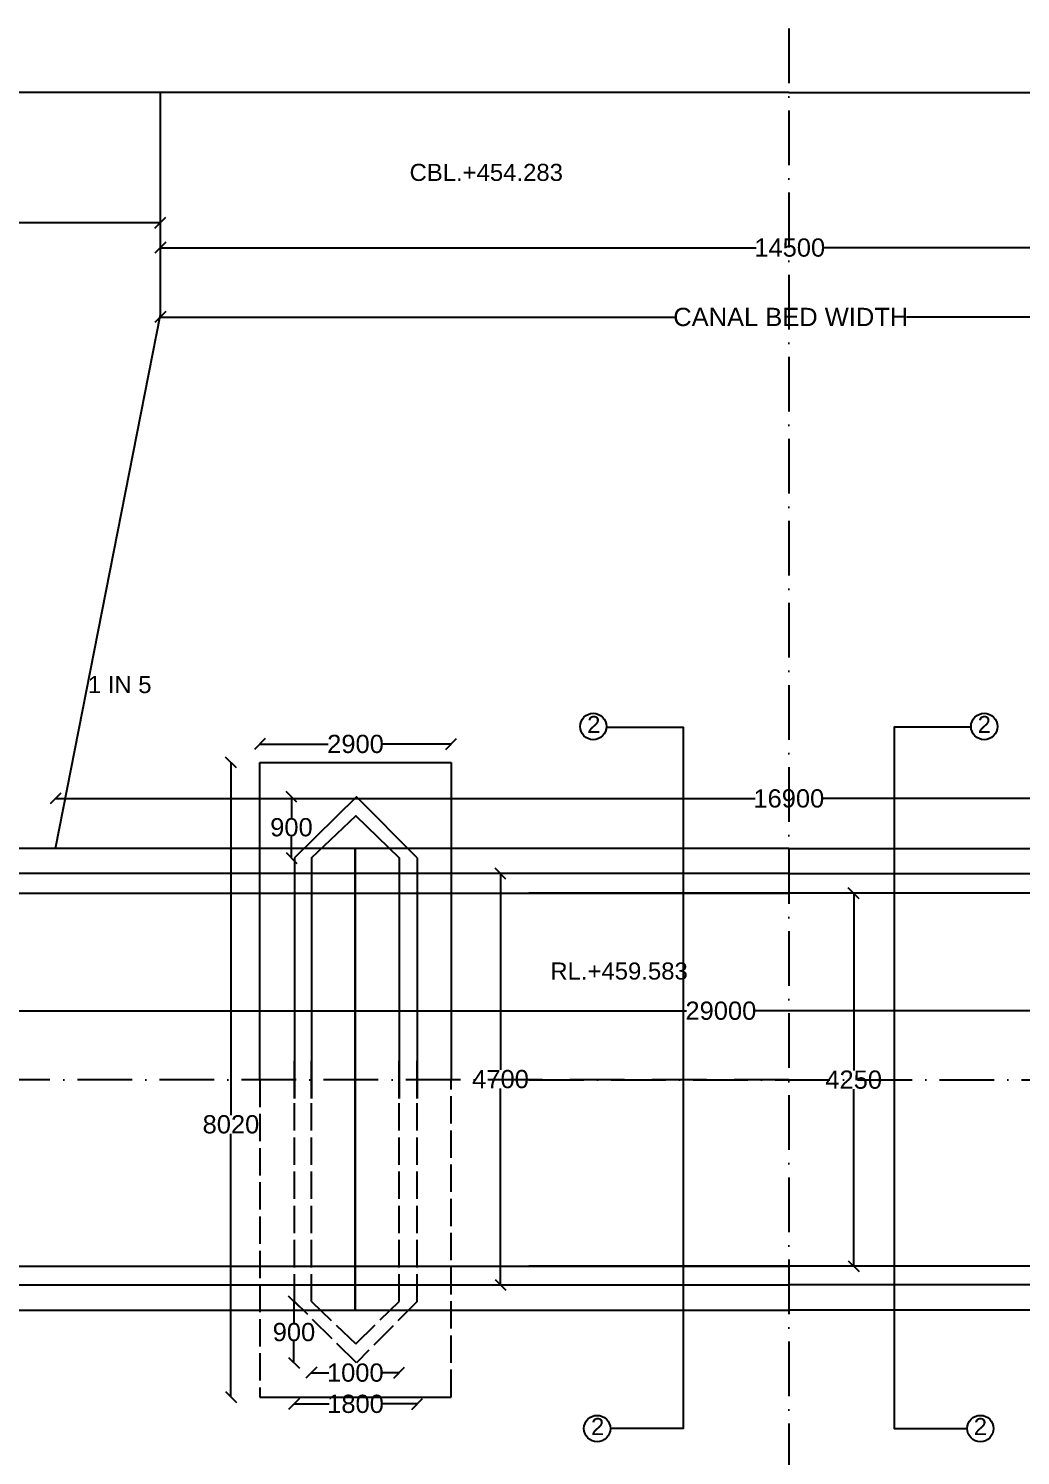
# Model space of a CAD drawing. Header units: millimetres. Extents: x 5124 to 6568637, y 2311 to 91879094.
# Drawn here: x 3277650 to 3286351, y 45934222 to 45946744 of the extents above; entities that cross this region are included whole.
import ezdxf

# ---------------------------------------------------------------- set-up
doc = ezdxf.new("R2010")
doc.units = ezdxf.units.MM
doc.header["$MEASUREMENT"] = 0
doc.linetypes.add('ACAD_ISO02W100', pattern=[15, 12, -3])
doc.linetypes.add('ACAD_ISO10W100', pattern=[18, 12, -3, 0, -3])
for name, color, linetype in [('DIMENSION', 7, 'Continuous'), ('DRAWING', 7, 'Continuous'), ('TEXT', 7, 'Continuous')]:
    doc.layers.add(name, color=color, linetype=linetype)
doc.styles.get("Standard").update_dxf_attribs({"font": 'arial.ttf', "height": 160})
doc.dimstyles.get("Standard").update_dxf_attribs({"dimtxt": 200, "dimasz": 110, "dimexe": 0.18, "dimexo": 0.0625, "dimgap": 0.09, "dimtad": 0, "dimtih": 1, "dimtoh": 1, "dimdec": 0, "dimzin": 0, "dimdsep": 46, "dimtxsty": 'Standard', "dimblk": 'OBLIQUE', "dimcen": 0.09, "dimse1": 1, "dimse2": 1, "dimadec": 0, "dimazin": 0, "dimtfac": 1, "dimtdec": 0, "dimtofl": 0, "dimtmove": 0, "dimatfit": 3, "dimfxl": 1, "dimtolj": 1, "dimtzin": 0, "dimarcsym": 0})

# ---------------------------------------------------------------- blocks, each defined once
blk = doc.blocks.new('_Oblique')
at = {"color": 0, "linetype": 'ByBlock', "lineweight": -2}
blk.add_line((-0.5, -0.5), (0.5, 0.5), dxfattribs=at)
blk = doc.blocks.new('*D93')
at = {"layer": 'Defpoints', "color": 0, "transparency": 16777216}
for p in [(3279678, 45940303), (3279425, 45934735), (3279678, 45934735)]:
    blk.add_point(p, dxfattribs=at)
at = {"layer": 'DIMENSION', "color": 0, "lineweight": -2, "transparency": 16777216}
for p, q in [((3279425, 45940303), (3279425, 45937209)), ((3279425, 45934735), (3279425, 45937045))]:
    blk.add_line(p, q, dxfattribs=at)
at = {"layer": 'DIMENSION', "color": 0, "lineweight": -2, "transparency": 16777216, "xscale": 95, "yscale": 95, "zscale": 95}
for p, rotation in [((3279425, 45940303), 90), ((3279425, 45934735), 270)]:
    blk.add_blockref('_Oblique', p, dxfattribs=dict(at, rotation=rotation))
at = {"layer": 'DIMENSION', "color": 0, "transparency": 16777216, "insert": (3279425, 45937127), "char_height": 160, "attachment_point": 5}
blk.add_mtext('\\A1;8020', dxfattribs=at)
blk = doc.blocks.new('*D94')
at = {"layer": 'Defpoints', "color": 0, "transparency": 16777216}
for p in [(3279956, 45940002), (3280525, 45940002), (3279983, 45939465)]:
    blk.add_point(p, dxfattribs=at)
at = {"layer": 'DIMENSION', "color": 0, "lineweight": -2, "transparency": 16777216}
for p, q in [((3279956, 45940002), (3279956, 45939816)), ((3279956, 45939465), (3279956, 45939652))]:
    blk.add_line(p, q, dxfattribs=at)
at = {"layer": 'DIMENSION', "color": 0, "lineweight": -2, "transparency": 16777216, "xscale": 95, "yscale": 95, "zscale": 95}
for p, rotation in [((3279956, 45940002), 90), ((3279956, 45939465), 270)]:
    blk.add_blockref('_Oblique', p, dxfattribs=dict(at, rotation=rotation))
at = {"layer": 'DIMENSION', "color": 0, "transparency": 16777216, "insert": (3279956, 45939734), "char_height": 160, "attachment_point": 5}
blk.add_mtext('\\A1;900', dxfattribs=at)
blk = doc.blocks.new('*D95')
at = {"layer": 'Defpoints', "color": 0, "transparency": 16777216}
for p in [(3281357, 45940465), (3279678, 45940284), (3281357, 45940284)]:
    blk.add_point(p, dxfattribs=at)
at = {"layer": 'DIMENSION', "color": 0, "lineweight": -2, "transparency": 16777216}
for p, q in [((3279678, 45940465), (3280278, 45940465)), ((3281357, 45940465), (3280758, 45940465))]:
    blk.add_line(p, q, dxfattribs=at)
at = {"layer": 'DIMENSION', "color": 0, "lineweight": -2, "transparency": 16777216, "xscale": 95, "yscale": 95, "zscale": 95, "rotation": 180}
blk.add_blockref('_Oblique', (3279678, 45940465), dxfattribs=at)
at = {"layer": 'DIMENSION', "color": 0, "lineweight": -2, "transparency": 16777216, "xscale": 95, "yscale": 95, "zscale": 95}
blk.add_blockref('_Oblique', (3281357, 45940465), dxfattribs=at)
at = {"layer": 'DIMENSION', "color": 0, "transparency": 16777216, "insert": (3280518, 45940465), "char_height": 160, "attachment_point": 5}
blk.add_mtext('\\A1;2900', dxfattribs=at)
blk = doc.blocks.new('*D96')
at = {"layer": 'Defpoints', "color": 0, "transparency": 16777216}
for p in [(3279983, 45935573), (3279978, 45935035), (3280525, 45935035)]:
    blk.add_point(p, dxfattribs=at)
at = {"layer": 'DIMENSION', "color": 0, "lineweight": -2, "transparency": 16777216}
for p, q in [((3279978, 45935573), (3279978, 45935386)), ((3279978, 45935035), (3279978, 45935222))]:
    blk.add_line(p, q, dxfattribs=at)
at = {"layer": 'DIMENSION', "color": 0, "lineweight": -2, "transparency": 16777216, "xscale": 95, "yscale": 95, "zscale": 95}
for p, rotation in [((3279978, 45935573), 90), ((3279978, 45935035), 270)]:
    blk.add_blockref('_Oblique', p, dxfattribs=dict(at, rotation=rotation))
at = {"layer": 'DIMENSION', "color": 0, "transparency": 16777216, "insert": (3279978, 45935304), "char_height": 160, "attachment_point": 5}
blk.add_mtext('\\A1;900', dxfattribs=at)
blk = doc.blocks.new('*D97')
at = {"layer": 'Defpoints', "color": 0, "transparency": 16777216}
for p in [(3280131, 45935573), (3280901, 45935573), (3280901, 45934948)]:
    blk.add_point(p, dxfattribs=at)
at = {"layer": 'DIMENSION', "color": 0, "lineweight": -2, "transparency": 16777216}
for p, q in [((3280131, 45934948), (3280285, 45934948)), ((3280901, 45934948), (3280747, 45934948))]:
    blk.add_line(p, q, dxfattribs=at)
at = {"layer": 'DIMENSION', "color": 0, "lineweight": -2, "transparency": 16777216, "xscale": 95, "yscale": 95, "zscale": 95, "rotation": 180}
blk.add_blockref('_Oblique', (3280131, 45934948), dxfattribs=at)
at = {"layer": 'DIMENSION', "color": 0, "lineweight": -2, "transparency": 16777216, "xscale": 95, "yscale": 95, "zscale": 95}
blk.add_blockref('_Oblique', (3280901, 45934948), dxfattribs=at)
at = {"layer": 'DIMENSION', "color": 0, "transparency": 16777216, "insert": (3280516, 45934948), "char_height": 160, "attachment_point": 5}
blk.add_mtext('\\A1;1000', dxfattribs=at)
blk = doc.blocks.new('*D98')
at = {"layer": 'Defpoints', "color": 0, "transparency": 16777216}
for p in [(3279978, 45935573), (3281058, 45935573), (3281058, 45934674)]:
    blk.add_point(p, dxfattribs=at)
at = {"layer": 'DIMENSION', "color": 0, "lineweight": -2, "transparency": 16777216}
for p, q in [((3279978, 45934674), (3280287, 45934674)), ((3281058, 45934674), (3280749, 45934674))]:
    blk.add_line(p, q, dxfattribs=at)
at = {"layer": 'DIMENSION', "color": 0, "lineweight": -2, "transparency": 16777216, "xscale": 95, "yscale": 95, "zscale": 95, "rotation": 180}
blk.add_blockref('_Oblique', (3279978, 45934674), dxfattribs=at)
at = {"layer": 'DIMENSION', "color": 0, "lineweight": -2, "transparency": 16777216, "xscale": 95, "yscale": 95, "zscale": 95}
blk.add_blockref('_Oblique', (3281058, 45934674), dxfattribs=at)
at = {"layer": 'DIMENSION', "color": 0, "transparency": 16777216, "insert": (3280518, 45934674), "char_height": 160, "attachment_point": 5}
blk.add_mtext('\\A1;1800', dxfattribs=at)
blk = doc.blocks.new('*D99')
at = {"layer": 'Defpoints', "color": 0, "transparency": 16777216}
for p in [(3281585, 45939328), (3281790, 45939328), (3281585, 45935719)]:
    blk.add_point(p, dxfattribs=at)
at = {"layer": 'DIMENSION', "color": 0, "lineweight": -2, "transparency": 16777216}
for p, q in [((3281790, 45939328), (3281790, 45937605)), ((3281790, 45935719), (3281790, 45937442))]:
    blk.add_line(p, q, dxfattribs=at)
at = {"layer": 'DIMENSION', "color": 0, "lineweight": -2, "transparency": 16777216, "xscale": 95, "yscale": 95, "zscale": 95}
for p, rotation in [((3281790, 45939328), 90), ((3281790, 45935719), 270)]:
    blk.add_blockref('_Oblique', p, dxfattribs=dict(at, rotation=rotation))
at = {"layer": 'DIMENSION', "color": 0, "transparency": 16777216, "insert": (3281790, 45937524), "char_height": 160, "attachment_point": 5}
blk.add_mtext('\\A1;4700', dxfattribs=at)
blk = doc.blocks.new('*D100')
at = {"layer": 'Defpoints', "color": 0, "transparency": 16777216}
for p in [(3278806, 45945040), (3271582, 45945023), (3278806, 45945023)]:
    blk.add_point(p, dxfattribs=at)
at = {"layer": 'DIMENSION', "color": 0, "lineweight": -2, "transparency": 16777216}
for p, q in [((3271582, 45945040), (3274955, 45945040)), ((3278806, 45945040), (3275433, 45945040))]:
    blk.add_line(p, q, dxfattribs=at)
at = {"layer": 'DIMENSION', "color": 0, "lineweight": -2, "transparency": 16777216, "xscale": 95, "yscale": 95, "zscale": 95, "rotation": 180}
blk.add_blockref('_Oblique', (3271582, 45945040), dxfattribs=at)
at = {"layer": 'DIMENSION', "color": 0, "lineweight": -2, "transparency": 16777216, "xscale": 95, "yscale": 95, "zscale": 95}
blk.add_blockref('_Oblique', (3278806, 45945040), dxfattribs=at)
at = {"layer": 'DIMENSION', "color": 0, "transparency": 16777216, "insert": (3275194, 45945040), "char_height": 160, "attachment_point": 5}
blk.add_mtext('\\A1;9150', dxfattribs=at)
blk = doc.blocks.new('*D101')
at = {"layer": 'Defpoints', "color": 0, "transparency": 16777216}
for p in [(3278806, 45944835), (3289849, 45944894), (3289849, 45944821)]:
    blk.add_point(p, dxfattribs=at)
at = {"layer": 'DIMENSION', "color": 0, "lineweight": -2, "transparency": 16777216}
for p, q in [((3278806, 45944821), (3284034, 45944821)), ((3289849, 45944821), (3284621, 45944821))]:
    blk.add_line(p, q, dxfattribs=at)
at = {"layer": 'DIMENSION', "color": 0, "lineweight": -2, "transparency": 16777216, "xscale": 95, "yscale": 95, "zscale": 95, "rotation": 180}
blk.add_blockref('_Oblique', (3278806, 45944821), dxfattribs=at)
at = {"layer": 'DIMENSION', "color": 0, "lineweight": -2, "transparency": 16777216, "xscale": 95, "yscale": 95, "zscale": 95}
blk.add_blockref('_Oblique', (3289849, 45944821), dxfattribs=at)
at = {"layer": 'DIMENSION', "color": 0, "transparency": 16777216, "insert": (3284327, 45944821), "char_height": 160, "attachment_point": 5}
blk.add_mtext('\\A1;14500', dxfattribs=at)
blk = doc.blocks.new('*D102')
at = {"layer": 'Defpoints', "color": 0, "transparency": 16777216}
for p in [(3278806, 45944234), (3289866, 45944239), (3289866, 45944212)]:
    blk.add_point(p, dxfattribs=at)
at = {"layer": 'DIMENSION', "color": 0, "lineweight": -2, "transparency": 16777216}
for p, q in [((3278806, 45944212), (3283319, 45944212)), ((3289866, 45944212), (3285352, 45944212))]:
    blk.add_line(p, q, dxfattribs=at)
at = {"layer": 'DIMENSION', "color": 0, "lineweight": -2, "transparency": 16777216, "xscale": 95, "yscale": 95, "zscale": 95, "rotation": 180}
blk.add_blockref('_Oblique', (3278806, 45944212), dxfattribs=at)
at = {"layer": 'DIMENSION', "color": 0, "lineweight": -2, "transparency": 16777216, "xscale": 95, "yscale": 95, "zscale": 95}
blk.add_blockref('_Oblique', (3289866, 45944212), dxfattribs=at)
at = {"layer": 'DIMENSION', "color": 0, "transparency": 16777216, "insert": (3284336, 45944212), "char_height": 160, "attachment_point": 5}
blk.add_mtext('\\A1;CANAL BED WIDTH', dxfattribs=at)
blk = doc.blocks.new('*D134')
at = {"layer": 'Defpoints', "color": 0, "transparency": 16777216}
for p in [(3273304, 45938202), (3295714, 45938202), (3273304, 45938124)]:
    blk.add_point(p, dxfattribs=at)
at = {"layer": 'DIMENSION', "color": 0, "lineweight": -2, "transparency": 16777216}
for p, q in [((3273304, 45938124), (3283421, 45938124)), ((3295714, 45938124), (3284026, 45938124))]:
    blk.add_line(p, q, dxfattribs=at)
at = {"layer": 'DIMENSION', "color": 0, "lineweight": -2, "transparency": 16777216, "xscale": 95, "yscale": 95, "zscale": 95, "rotation": 180}
blk.add_blockref('_Oblique', (3273304, 45938124), dxfattribs=at)
at = {"layer": 'DIMENSION', "color": 0, "lineweight": -2, "transparency": 16777216, "xscale": 95, "yscale": 95, "zscale": 95}
blk.add_blockref('_Oblique', (3295714, 45938124), dxfattribs=at)
at = {"layer": 'DIMENSION', "color": 0, "transparency": 16777216, "insert": (3283723, 45938124), "char_height": 160, "attachment_point": 5}
blk.add_mtext('\\A1;29000', dxfattribs=at)
blk = doc.blocks.new('*D138')
at = {"layer": 'Defpoints', "color": 0, "lineweight": -2, "transparency": 16777216}
for p, q in [((3284888, 45939155), (3284888, 45937601)), ((3284888, 45935883), (3284888, 45937437))]:
    blk.add_line(p, q, dxfattribs=at)
at = {"layer": 'Defpoints', "color": 0, "transparency": 16777216}
for p in [(3285078, 45939155), (3284888, 45935883), (3284888, 45935883)]:
    blk.add_point(p, dxfattribs=at)
at = {"layer": 'Defpoints', "color": 0, "lineweight": -2, "transparency": 16777216, "xscale": 95, "yscale": 95, "zscale": 95}
for p, rotation in [((3284888, 45939155), 90), ((3284888, 45935883), 270)]:
    blk.add_blockref('_Oblique', p, dxfattribs=dict(at, rotation=rotation))
at = {"layer": 'Defpoints', "color": 0, "transparency": 16777216, "insert": (3284888, 45937519), "char_height": 160, "attachment_point": 5}
blk.add_mtext('\\A1;4250', dxfattribs=at)
blk = doc.blocks.new('*D139')
at = {"layer": 'Defpoints', "color": 0, "lineweight": -2, "transparency": 16777216}
for p, q in [((3277886, 45939987), (3284025, 45939987)), ((3290751, 45939987), (3284612, 45939987))]:
    blk.add_line(p, q, dxfattribs=at)
at = {"layer": 'Defpoints', "color": 0, "transparency": 16777216}
for p in [(3290751, 45939987), (3277886, 45939547), (3290751, 45939547)]:
    blk.add_point(p, dxfattribs=at)
at = {"layer": 'Defpoints', "color": 0, "lineweight": -2, "transparency": 16777216, "xscale": 95, "yscale": 95, "zscale": 95, "rotation": 180}
blk.add_blockref('_Oblique', (3277886, 45939987), dxfattribs=at)
at = {"layer": 'Defpoints', "color": 0, "lineweight": -2, "transparency": 16777216, "xscale": 95, "yscale": 95, "zscale": 95}
blk.add_blockref('_Oblique', (3290751, 45939987), dxfattribs=at)
at = {"layer": 'Defpoints', "color": 0, "transparency": 16777216, "insert": (3284319, 45939987), "char_height": 160, "attachment_point": 5}
blk.add_mtext('\\A1;16900', dxfattribs=at)

msp = doc.modelspace()

# ---------------------------------------------------------------- linework, layer by layer
at = {"layer": 'DIMENSION'}
for points in [[(3282725, 45940611.8), (3283393.6, 45940611.8), (3283393.6, 45934458.2), (3282753.7, 45934458.2)], [(3285912.1, 45940611.8), (3285243.4, 45940611.8), (3285243.4, 45934458.2), (3285883.4, 45934458.2)]]:
    msp.add_lwpolyline(points, dxfattribs=at)
for centre in [(3282603.7, 45940619), (3286033.4, 45940619), (3282637.8, 45934458.2), (3285999.2, 45934458.2)]:
    msp.add_circle(centre, 115.8, dxfattribs=at)
at = {"layer": 'DRAWING'}
for p, q in [((3279678.1, 45940303.3), (3281357.5, 45940303.3)), ((3279678.1, 45937519.1), (3279678.1, 45940303.3)), ((3281357.5, 45940303.3), (3281357.5, 45937519.1)), ((3279678.1, 45934734.9), (3281357.5, 45934734.9))]:
    msp.add_line(p, q, dxfattribs=at)
at = {"layer": 'DRAWING', "linetype": 'ACAD_ISO02W100', "ltscale": 20}
for p, q in [((3279678.1, 45937519.1), (3279678.1, 45934734.9)), ((3281357.5, 45934734.9), (3281357.5, 45937519.1))]:
    msp.add_line(p, q, dxfattribs=at)
at = {"layer": 'DRAWING', "linetype": 'ACAD_ISO10W100', "ltscale": 40}
for points in [[(3284318.5, 45946744), (3284318.5, 45933464.3)], [(3284318.5, 45937519.1), (3260114.7, 45937519.1)], [(3282039.7, 45937519.1), (3307011.6, 45937519.1)]]:
    msp.add_lwpolyline(points, dxfattribs=at)
at = {"layer": 'DRAWING'}
for points in [[(3284318.5, 45946181.8), (3274901.1, 45946181.8), (3274901.1, 45946397.2), (3274457.3, 45946006.9), (3274457.3, 45946218.6), (3264268.3, 45946218.6), (3264268.3, 45946402), (3263805.8, 45946012.7), (3263805.8, 45946199.5), (3260283.7, 45946199.5)], [(3284318.5, 45946181.8), (3293736, 45946181.8), (3293736, 45946397.2), (3294179.8, 45946006.9), (3294179.8, 45946218.6), (3300887, 45946218.6)], [(3277885.6, 45939547), (3278805.7, 45944234.2), (3278805.7, 45946181.8)], [(3281058.3, 45939465.4), (3280525.4, 45940002.5), (3279983, 45939465.4)], [(3280131.2, 45939465.4), (3280519.5, 45939835.8), (3280901.2, 45939465.4)], [(3284318.5, 45939547), (3272923, 45939547)], [(3284318.5, 45939547), (3295714, 45939547)], [(3279983, 45939465.4), (3279983, 45937519.1), (3279983, 45937683.6), (3279983, 45937519.1)], [(3280131.2, 45939465.4), (3280131.2, 45937519.1), (3280131.2, 45937683.6), (3280131.2, 45937519.1)], [(3280901.2, 45939465.4), (3280901.2, 45937519.1), (3280901.2, 45937683.6), (3280901.2, 45937519.1)], [(3281058.3, 45939465.4), (3281058.3, 45937519.1), (3281058.3, 45937683.6), (3281058.3, 45937519.1)], [(3284318.5, 45939328.2), (3272923, 45939328.2)], [(3284318.5, 45939328.2), (3295714, 45939328.2)], [(3260283.7, 45939155.4), (3284318.5, 45939155.4)], [(3307011.6, 45939155.4), (3282039.7, 45939155.4)], [(3260283.7, 45935882.8), (3284318.5, 45935882.8)], [(3307030.4, 45935882.8), (3282039.7, 45935882.8)], [(3272923, 45935718.9), (3284318.5, 45935718.9)], [(3295714, 45935718.9), (3284318.5, 45935718.9)], [(3272923, 45935496.1), (3284318.5, 45935496.1)], [(3295714, 45935496.1), (3284318.5, 45935496.1)]]:
    msp.add_lwpolyline(points, dxfattribs=at)
at = {"layer": 'DRAWING', "const_width": 20}
for points in [[(3280515.2, 45939547), (3280515.2, 45937519.1), (3280515.2, 45937683.6), (3280515.2, 45937519.1)], [(3280515.2, 45935491.3), (3280515.2, 45937519.1), (3280515.2, 45937354.6), (3280515.2, 45937519.1)]]:
    msp.add_lwpolyline(points, dxfattribs=at)
at = {"layer": 'DRAWING', "linetype": 'ACAD_ISO02W100', "ltscale": 20}
for points in [[(3279983, 45935572.8), (3279983, 45937519.1), (3279983, 45937354.6), (3279983, 45937519.1)], [(3280131.2, 45935572.8), (3280131.2, 45937519.1), (3280131.2, 45937354.6), (3280131.2, 45937519.1)], [(3280901.2, 45935572.8), (3280901.2, 45937519.1), (3280901.2, 45937354.6), (3280901.2, 45937519.1)], [(3281058.3, 45935572.8), (3281058.3, 45937519.1), (3281058.3, 45937354.6), (3281058.3, 45937519.1)], [(3281058.3, 45935572.8), (3280525.4, 45935035.7), (3279983, 45935572.8)], [(3280131.2, 45935572.8), (3280519.5, 45935202.5), (3280901.2, 45935572.8)]]:
    msp.add_lwpolyline(points, dxfattribs=at)

# ---------------------------------------------------------------- texts
at = {"layer": 'TEXT'}
for s, p in [('CBL.+454.283', (3280992, 45945406.7)), ('1 IN 5', (3278169.7, 45940912)), ('2', (3282549.7, 45940561.9)), ('2', (3285975.7, 45940561.9)), ('RL.+459.583', (3282227, 45938398.1)), ('2', (3282583.9, 45934401)), ('2', (3285941.6, 45934401))]:
    msp.add_text(s, height=150, dxfattribs=at).set_placement(p)

# ---------------------------------------------------------------- dimensions: what is measured, and where the dimension line sits
at = {"layer": 'Defpoints'}
dim = msp.add_linear_dim(base=(3290751.5, 45939987.1), p1=(3277885.6, 45939547), p2=(3290751.5, 45939547), text='16900', dimstyle='Standard', override={"dimasz": 95, "dimarcsym": 1}, dxfattribs=at)
dim.commit()
dim.dimension.update_dxf_attribs({"geometry": '*D139', "text_midpoint": (3284318.5, 45939987.1)})
dim = msp.add_linear_dim(base=(3284888.3, 45935882.8), p1=(3285077.5, 45939155.4), p2=(3284888.3, 45935882.8), angle=90, text='4250', dimstyle='Standard', override={"dimasz": 95, "dimarcsym": 1}, dxfattribs=at)
dim.commit()
dim.dimension.update_dxf_attribs({"geometry": '*D138', "text_midpoint": (3284888.3, 45937519.1)})
at = {"layer": 'DIMENSION'}
for base, p1, p2, text, picture, middle in [((3278805.7, 45945040.2), (3271581.8, 45945023.3), (3278805.7, 45945023.3), '9150', '*D100', (3275193.8, 45945040.2)), ((3289848.7, 45944820.5), (3278805.7, 45944834.9), (3289848.7, 45944894.3), '14500', '*D101', (3284327.2, 45944820.5)), ((3289865.8, 45944212.1), (3278805.7, 45944234.2), (3289865.8, 45944238.6), 'CANAL BED WIDTH', '*D102', (3284335.8, 45944212.1)), ((3281357.5, 45940464.8), (3279678.1, 45940284.4), (3281357.5, 45940284.4), '2900', '*D95', (3280517.8, 45940464.8)), ((3281058.3, 45934673.5), (3279977.8, 45935572.8), (3281058.3, 45935572.8), '1800', '*D98', (3280518.1, 45934673.5)), ((3280901.2, 45934947.6), (3280131.2, 45935572.8), (3280901.2, 45935572.8), '1000', '*D97', (3280516.2, 45934947.6))]:
    dim = msp.add_linear_dim(base=base, p1=p1, p2=p2, text=text, dimstyle='Standard', override={"dimasz": 95, "dimarcsym": 1}, dxfattribs=at)
    dim.commit()
    dim.dimension.update_dxf_attribs({"geometry": picture, "text_midpoint": middle})
dim = msp.add_linear_dim(base=(3279424.7, 45934734.9), p1=(3279678.1, 45940303.3), p2=(3279678.1, 45934734.9), angle=90, text='8020', dimstyle='Standard', override={"dimasz": 95, "dimarcsym": 1}, dxfattribs=at)
dim.commit()
dim.dimension.update_dxf_attribs({"geometry": '*D93', "text_midpoint": (3279424.7, 45937127.2), "dimtype": 160})
for base, p1, p2, text, picture, middle in [((3279955.8, 45940002.5), (3279983, 45939465.4), (3280525.4, 45940002.5), '900', '*D94', (3279955.8, 45939734)), ((3281790, 45939328.2), (3281584.5, 45935718.9), (3281584.5, 45939328.2), '4700', '*D99', (3281790, 45937523.5)), ((3279977.8, 45935035.2), (3279983, 45935572.8), (3280524.8, 45935035.2), '900', '*D96', (3279977.8, 45935304))]:
    dim = msp.add_linear_dim(base=base, p1=p1, p2=p2, angle=90, text=text, dimstyle='Standard', override={"dimasz": 95, "dimarcsym": 1}, dxfattribs=at)
    dim.commit()
    dim.dimension.update_dxf_attribs({"geometry": picture, "text_midpoint": middle})
dim = msp.add_linear_dim(base=(3273303.7, 45938123.8), p1=(3295713.9, 45938201.8), p2=(3273303.7, 45938201.8), text='29000', dimstyle='Standard', override={"dimasz": 95, "dimarcsym": 1}, dxfattribs=at)
dim.commit()
dim.dimension.update_dxf_attribs({"geometry": '*D134', "text_midpoint": (3283723.3, 45938123.8), "dimtype": 160})

doc.saveas('drawing.dxf')
